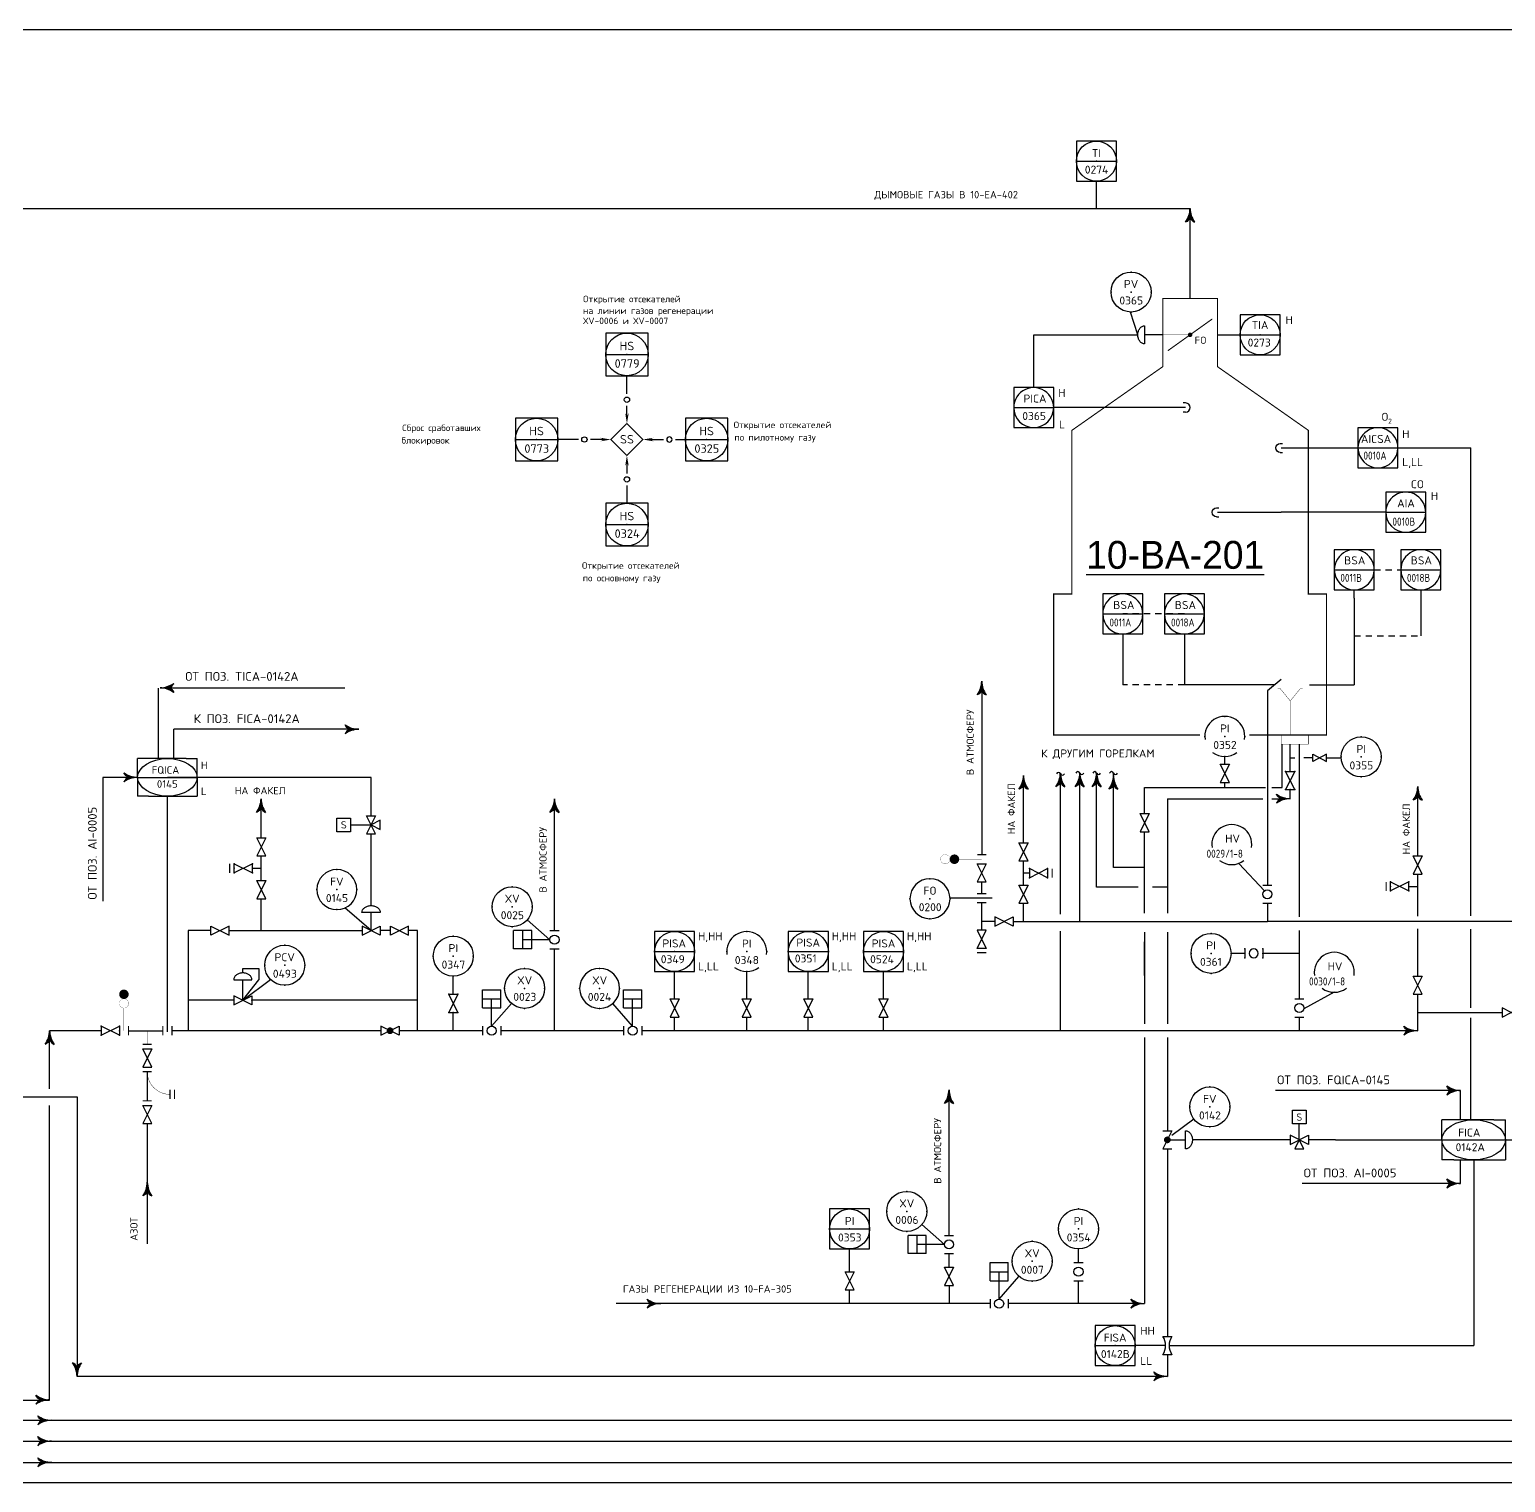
# Model space of a CAD drawing. Extents: x -60 to 179, y 68 to 180.
# Drawn here: x 27.62 to 56.78, y 73.34 to 102.04 of the extents above; entities that cross this region are included whole.
import ezdxf
from ezdxf.enums import TextEntityAlignment as Align

# ---------------------------------------------------------------- set-up
doc = ezdxf.new("R2010")
doc.units = 0
doc.header["$MEASUREMENT"] = 0
doc.linetypes.add('DASH', pattern=[0.15625, 0.09375, -0.0625])
doc.linetypes.add('DASHED', pattern=[0.1875, 0.125, -0.0625])
doc.layers.get('0').update_dxf_attribs({"linetype": 'CONTINUOUS'})
for name, color, linetype in [('IN-ATTRIBS', 7, 'CONTINUOUS'), ('IN-INST-TAP', 7, 'CONTINUOUS'), ('IN-INSTRUMENT', 7, 'CONTINUOUS'), ('IN-MIN-PROC', 7, 'CONTINUOUS'), ('IN-PNEUMATIC', 7, 'CONTINUOUS'), ('IN-SOFTWARE', 7, 'CONTINUOUS'), ('IN-TEXT', 1, 'CONTINUOUS'), ('СЛОЙ1', 3, 'CONTINUOUS'), ('СЛОЙ2', 6, 'CONTINUOUS'), ('СЛОЙ3', 5, 'CONTINUOUS'), ('СЛОЙ4', 2, 'CONTINUOUS')]:
    doc.layers.add(name, color=color, linetype=linetype)
doc.styles.add('ATTRIBS', font='SIMPLEX', dxfattribs={"width": 0.9, "height": 0.1})
doc.styles.add('NARROW', font='simplex', dxfattribs={"width": 0.75, "height": 0.1})
doc.styles.add('S1', font='SIMPLEX', dxfattribs={"height": 0.1})
doc.styles.add('SIMPLEX', font='SIMPLEX')

# ---------------------------------------------------------------- blocks, each defined once
blk = doc.blocks.new('BUBTEXT')
at = {"layer": 'IN-ATTRIBS'}
for p in [(0, 0.25), (-0.25, 0), (0, 0), (0.25, 0), (0, -0.25)]:
    blk.add_point(p, dxfattribs=at)
at = {"layer": 'IN-ATTRIBS', "flags": 1}
for tag, style, width, p in [('DWGNO', 'ATTRIBS', 0.8, (0.003, 0.447)), ('IDNUM', 'ATTRIBS', 0.8, (0.009, 0.584)), ('FILENO', 'ATTRIBS', 0.8, (-0.003, 0.311)), ('LOC', 'ATTRIBS', 0.8, (-0.08, -0.422)), ('SIG', 'ATTRIBS', 0.8, (-0.087, -0.563)), ('INSTALL', 'ATTRIBS', 0.8, (-0.087, -0.699)), ('SERV', 'ATTRIBS', 0.8, (-0.083, -0.838)), ('DATE', 'ATTRIBS', 0.8, (-0.088, -0.969)), ('DES', 'NARROW', 0.75, (-0.087, -1.102)), ('CSYS', 'NARROW', 0.75, (-0.087, -1.243))]:
    blk.add_attdef(tag, text='', height=0.1, dxfattribs=dict(at, style=style, width=width)).set_placement(p, align=Align.CENTER)
at = {"layer": 'IN-ATTRIBS', "style": 'ATTRIBS', "flags": 1}
blk.add_attdef('SYSCDI', text='', height=0.1, dxfattribs=at).set_placement((-0.312, 0.312), align=Align.RIGHT)
at = {"layer": 'IN-ATTRIBS', "style": 'S1'}
for tag, p in [('XT', (0.324, 0.257)), ('A1', (0.323, 0.115)), ('A2', (0.323, -0.035)), ('A3', (0.323, -0.185)), ('RES', (0.323, -0.342))]:
    blk.add_attdef(tag, p, '', height=0.1, dxfattribs=at)
at = {"layer": 'IN-ATTRIBS', "style": 'ATTRIBS'}
blk.add_attdef('SYSCDV', text='', height=0.1, dxfattribs=at).set_placement((-0.312, 0.141), align=Align.RIGHT)
at = {"layer": 'IN-ATTRIBS', "style": 'S1'}
for tag, p in [('INSTTYPE', (0, 0.05)), ('TAGNUM', (0.002, -0.156)), ('MD', (0.402, -0.565)), ('SZ', (0.402, -0.696))]:
    blk.add_attdef(tag, text='', height=0.1, dxfattribs=at).set_placement(p, align=Align.CENTER)
blk = doc.blocks.new('PH35A')
blk.add_circle((0, 0), 0.25)
blk = doc.blocks.new('PF35A')
blk.add_lwpolyline([(0, -0.0625), (0.25, 0.0625), (0.25, -0.0625), (0, 0.0625)], close=True)
blk = doc.blocks.new('VALVTEXT')
at = {"layer": 'IN-ATTRIBS'}
for p in [(0, 0.0625), (0, 0), (0.25, 0.0625), (0.25, 0), (0, -0.0625), (0.25, -0.0625)]:
    blk.add_point(p, dxfattribs=at)
at = {"layer": 'IN-ATTRIBS', "style": 'S1', "flags": 1}
for tag, p in [('IDNUM', (0.125, 0.5625)), ('DWGNO', (0.125, 0.4375)), ('FILENO', (0.125, 0.3125))]:
    blk.add_attdef(tag, text='', height=0.1, dxfattribs=at).set_placement(p, align=Align.CENTER)
at = {"layer": 'IN-ATTRIBS', "style": 'S1'}
for tag, p in [('MODE', (0.125, 0.078125)), ('SIZE', (0.125, -0.1875))]:
    blk.add_attdef(tag, text='', height=0.1, dxfattribs=at).set_placement(p, align=Align.CENTER)
blk = doc.blocks.new('PE2')
for points in [[(0, 0, 0.150368), (0.188, 0.062, 0.150368)], [(0.125, 0, 0.206864), (0.188, 0.062, 0.206864)], [(0.125, 0, -0.206864), (0.188, -0.062, -0.206864)]]:
    blk.add_lwpolyline(points, format="xyb")
blk.add_arc((-0.008, -0.336), 0.336, 54.4623, 88.6678)
for points in [[(0, 0), (0.125, 0), (0.04, 0.003), (0.141, 0.008)], [(0, 0), (0.125, 0), (0.04, -0.003), (0.141, -0.008)], [(0.04, 0.003), (0.141, 0.008), (0.079, 0.011), (0.156, 0.019)], [(0.079, 0.011), (0.156, 0.019), (0.117, 0.024), (0.169, 0.031)], [(0.117, 0.024), (0.169, 0.031), (0.154, 0.041), (0.179, 0.046)], [(0.154, 0.041), (0.179, 0.046), (0.188, 0.062)], [(0.04, -0.003), (0.141, -0.008), (0.079, -0.011), (0.156, -0.019)], [(0.079, -0.011), (0.156, -0.019), (0.117, -0.024), (0.169, -0.031)], [(0.117, -0.024), (0.169, -0.031), (0.154, -0.041), (0.179, -0.046)], [(0.154, -0.041), (0.179, -0.046), (0.188, -0.062)]]:
    blk.add_solid(points)
blk = doc.blocks.new('PF33A')
for p, q in [((0, 0.0625), (0, -0.0625)), ((0.25, 0.0625), (0.25, -0.0625))]:
    blk.add_line(p, q)
blk.add_circle((0.125, 0), 0.0625)
blk = doc.blocks.new('PH29A')
at = {"linetype": 'Continuous'}
blk.add_line((-0.25, 0), (0.25, 0), dxfattribs=at)
blk.add_lwpolyline([(-0.25, 0.25), (-0.25, -0.25), (0.25, -0.25), (0.25, 0.25)], close=True)
blk.add_circle((0, 0), 0.25)
blk = doc.blocks.new('PD14')
for points, const_width in [([(0.03, 0.5, 1), (0.095, 0.5, 1)], 0.065), ([(-0.00125, 0.375, 1), (0.12625, 0.375, 1)], 0.0025)]:
    blk.add_lwpolyline(points, format="xyb", close=True, dxfattribs=dict(const_width=const_width))
at = {"const_width": 0.005}
blk.add_lwpolyline([(0.0625, 0.3125), (0.0625, 0)], dxfattribs=at)
blk = doc.blocks.new('X1', base_point=(27.875, 16.125))
for p, q in [((28, 16.0625), (27.75, 16.1875)), ((27.75, 16.0625), (28, 16.1875)), ((27.75, 16.1875), (27.75, 16.0625)), ((28, 16.1875), (28, 16.0625))]:
    blk.add_line(p, q)
for p in [(27.75, 16.125), (28, 16.125)]:
    blk.add_point(p)
blk = doc.blocks.new('PF8')
for p, q in [((0.125, 0.375), (0.125, 0.438)), ((0.125, 0.438), (0.344, 0.438)), ((0.344, 0.438), (0.344, 0.281)), ((0, 0.281), (0.25, 0.281)), ((0.125, 0), (0.125, 0.281)), ((0.125, 0), (0.344, 0.281))]:
    blk.add_line(p, q)
blk.add_lwpolyline([(0.25, 0.281, 0.126822), (0.241, 0.316, 0.10607), (0.213, 0.348, 0.085783), (0.174, 0.368, 0.075445), (0.125, 0.375, 0.075445), (0.076, 0.368, 0.085783), (0.037, 0.348, 0.10607), (0.009, 0.316, 0.126822), (0, 0.281, 0.126822)], format="xyb")
blk.add_blockref('X1', (0.125, 0))
blk = doc.blocks.new('PF28A')
for points in [[(0.083, 0.021), (0, 0.062), (0, -0.062), (0.083, -0.021)], [(0.167, 0.021), (0.25, 0.062), (0.25, -0.062), (0.167, -0.021)]]:
    blk.add_lwpolyline(points)
at = {"const_width": 0.0469}
blk.add_lwpolyline([(0.102, 0, 1), (0.148, 0, 1)], format="xyb", close=True, dxfattribs=at)
blk = doc.blocks.new('PD30')
for points in [[(0.25, -0.0625), (0, 0.0625), (0, -0.0625), (0.25, 0.0625)], [(0.125, 0), (0.0625, -0.125), (0.1875, -0.125)]]:
    blk.add_lwpolyline(points, close=True)
blk = doc.blocks.new('PD35')
for p, q in [((0.125, 0.25), (-0.125, 0.25)), ((0, 0), (0, 0.25))]:
    blk.add_line(p, q)
blk.add_lwpolyline([(-0.125, 0.25, -0.126822), (-0.116, 0.284, -0.10607), (-0.088, 0.316, -0.085783), (-0.049, 0.336, -0.075445), (0, 0.344, -0.075445), (0.049, 0.336, -0.085783), (0.088, 0.316, -0.10607), (0.116, 0.284, -0.126822), (0.125, 0.25, -0.126822)], format="xyb")
blk = doc.blocks.new('PD22')
blk.add_lwpolyline([(-0.09375, 0.09375), (0.09375, 0.09375), (0.09375, -0.09375), (-0.09375, -0.09375), (-0.09375, 0.09375)])
at = {"layer": 'IN-ATTRIBS', "style": 'S1'}
blk.add_attdef('S_TAG', text='', height=0.1, dxfattribs=at).set_placement((0, 0), align=Align.MIDDLE)
blk = doc.blocks.new('PH35B')
for start, end in [(351.1529, 188.8471), (232.6037, 307.3963)]:
    blk.add_arc((0, 0), 0.25, start, end)
blk = doc.blocks.new('PF21')
blk.add_lwpolyline([(0, -0.0625), (0, 0.0625, 0.3125), (0.25, 0.0625), (0.25, -0.0625, 0.3125)], format="xyb", close=True)
blk = doc.blocks.new('PH35')
at = {"layer": 'IN-ATTRIBS'}
for p in [(0, 0.25), (-0.25, 0), (0, 0), (0.25, 0), (0, -0.25)]:
    blk.add_point(p, dxfattribs=at)
at = {"layer": 'IN-ATTRIBS', "flags": 1}
for tag, style, width, p in [('IDNUM', 'ATTRIBS', 0.8, (0.009, 0.584)), ('DWGNO', 'ATTRIBS', 0.8, (0.003, 0.447)), ('FILENO', 'ATTRIBS', 0.8, (-0.003, 0.311)), ('LOC', 'ATTRIBS', 0.8, (-0.08, -0.422)), ('SIG', 'ATTRIBS', 0.8, (-0.087, -0.563)), ('INSTALL', 'ATTRIBS', 0.8, (-0.087, -0.699)), ('SERV', 'ATTRIBS', 0.8, (-0.083, -0.838)), ('DATE', 'ATTRIBS', 0.8, (-0.088, -0.969)), ('DES', 'NARROW', 0.75, (-0.087, -1.102)), ('CSYS', 'NARROW', 0.75, (-0.087, -1.243))]:
    blk.add_attdef(tag, text='', height=0.1, dxfattribs=dict(at, style=style, width=width)).set_placement(p, align=Align.CENTER)
at = {"layer": 'IN-ATTRIBS', "style": 'ATTRIBS', "flags": 1}
blk.add_attdef('SYSCDI', text='', height=0.1, dxfattribs=at).set_placement((-0.312, 0.312), align=Align.RIGHT)
at = {"layer": 'IN-ATTRIBS', "style": 'ATTRIBS'}
blk.add_attdef('SYSCDV', text='', height=0.1, dxfattribs=at).set_placement((-0.312, 0.141), align=Align.RIGHT)
at = {"layer": 'IN-ATTRIBS', "style": 'S1'}
for tag, p in [('A1', (0.323, 0.115)), ('XT', (0.324, 0.257)), ('A2', (0.323, -0.035)), ('A3', (0.323, -0.185)), ('RES', (0.323, -0.342))]:
    blk.add_attdef(tag, p, '', height=0.1, dxfattribs=at)
for tag, p in [('INSTTYPE', (0, 0.05)), ('TAGNUM', (0.002, -0.156)), ('MD', (0.402, -0.565)), ('SZ', (0.402, -0.696))]:
    blk.add_attdef(tag, text='', height=0.1, dxfattribs=at).set_placement(p, align=Align.CENTER)
blk = doc.blocks.new('PF30A')
for points in [[(0.083, 0.021), (0, 0.062), (0, -0.062)], [(0.25, 0.062), (0.25, -0.062), (0.167, -0.021)]]:
    blk.add_lwpolyline(points)
at = {"const_width": 0.0469}
blk.add_lwpolyline([(0.102, 0, 1), (0.148, 0, 1)], format="xyb", close=True, dxfattribs=at)
blk = doc.blocks.new('PF33')
for p, q in [((0, 0.0625), (0, -0.0625)), ((0.25, 0.0625), (0.25, -0.0625))]:
    blk.add_line(p, q)
blk.add_circle((0.125, 0), 0.0625)
blk = doc.blocks.new('PE14')
for p, q in [((-0.0625, 0), (-0.0625, -0.03125)), ((0.0625, 0), (0.0625, -0.03125))]:
    blk.add_line(p, q)
blk.add_arc((0, 0), 0.0625, 0, 180)
blk = doc.blocks.new('PE1')
for centre, start, end in [((-0.009, 0.027), 288.4319, 71.5681), ((0.009, -0.027), 108.4319, 251.5681)]:
    blk.add_arc(centre, 0.0284, start, end)
blk = doc.blocks.new('SOFTCIR')
blk.add_circle((0, 0), 0.266)
blk = doc.blocks.new('-ARROW')
at = {"linetype": 'Continuous'}
blk.add_line((0.083, 0), (0.125, 0), dxfattribs=at)
for points in [[(0.083, 0), (0.125, 0.021), (0.083, 0), (0, 0)], [(0.083, 0), (0.125, -0.021), (0.083, 0), (0, 0)]]:
    blk.add_solid(points, dxfattribs=at)
blk = doc.blocks.new('PH11')
blk.add_lwpolyline([(-0.188, 0), (0, 0.188), (0.188, 0), (0, -0.188), (-0.188, 0)])
at = {"layer": 'IN-ATTRIBS', "style": 'S1', "flags": 1}
for tag, p in [('IDNUM', (0.003, 0.367)), ('DWGNO', (-0.003, 0.23)), ('SIG', (-0.002, -0.389)), ('MODNO', (0, -0.537)), ('ADDR', (0, -0.837)), ('DATE', (-0.008, -0.985))]:
    blk.add_attdef(tag, text='', height=0.1, dxfattribs=at).set_placement(p, align=Align.CENTER)
at = {"layer": 'IN-ATTRIBS', "style": 'S1'}
for tag, p in [('LSYS', (0, -0.047)), ('LNUM', (0.228, -0.183)), ('PT', (0, -0.687))]:
    blk.add_attdef(tag, text='', height=0.1, dxfattribs=at).set_placement(p, align=Align.CENTER)

msp = doc.modelspace()

# ---------------------------------------------------------------- hatches: boundary and pattern name
at = {"layer": 'СЛОЙ4'}
msp.add_hatch(color=256, dxfattribs=at).paths.add_polyline_path([(45.897, 85.741, 1), (45.897, 85.557, 1)])

# ---------------------------------------------------------------- linework, layer by layer
at = {"color": 7}
for p, q in [((47.463, 94.966), (47.463, 96.008)), ((52.35, 93.776), (53.87, 93.776)), ((54.588, 93.776), (56.1, 93.776)), ((56.1, 84.532), (56.1, 93.776)), ((53.797, 90.804), (53.797, 89.092)), ((55.113, 90.972), (55.113, 90.062)), ((49.223, 90.098), (49.223, 89.095)), ((50.44, 90.098), (50.44, 89.095)), ((30.172, 87.636), (30.172, 89.027)), ((30.201, 89.034), (33.855, 89.034)), ((50.799, 89.095), (50.44, 89.095)), ((34.128, 88.215), (30.474, 88.215)), ((30.474, 87.636), (30.474, 88.215)), ((29.976, 87.636), (29.759, 87.636)), ((29.759, 87.266), (29.759, 87.636)), ((30.717, 87.636), (30.935, 87.636)), ((30.935, 87.266), (30.935, 87.636)), ((29.759, 87.266), (29.073, 87.266)), ((29.073, 87.266), (29.073, 84.821)), ((29.759, 87.266), (29.759, 86.895)), ((34.371, 87.266), (30.347, 87.266)), ((30.935, 87.266), (30.935, 86.895)), ((29.976, 86.895), (29.759, 86.895)), ((30.347, 82.801), (30.347, 86.895)), ((30.717, 86.895), (30.935, 86.895)), ((33.967, 86.327), (34.371, 86.327)), ((51.513, 85.566), (52.02, 85.023)), ((56.1, 82.715), (56.1, 84.268)), ((53.402, 83.02), (52.798, 82.694)), ((56.1, 80.499), (56.1, 82.519)), ((55.896, 81.08), (52.242, 81.08)), ((55.896, 80.501), (55.896, 81.08)), ((55.53, 80.106), (55.53, 80.501)), ((55.762, 80.501), (55.53, 80.501)), ((56.552, 80.501), (56.784, 80.501)), ((56.784, 80.106), (56.784, 80.501)), ((53.428, 80.106), (56.1, 80.106)), ((55.53, 80.106), (55.53, 79.71)), ((56.784, 80.106), (56.784, 79.71)), ((56.784, 80.106), (57.258, 80.106)), ((55.762, 79.71), (55.53, 79.71)), ((55.896, 79.243), (55.896, 79.71)), ((56.157, 79.71), (56.157, 76.041)), ((56.552, 79.71), (56.784, 79.71)), ((55.896, 79.243), (52.765, 79.243)), ((50.138, 76.041), (56.157, 76.041))]:
    msp.add_line(p, q, dxfattribs=at)
at = {"linetype": 'Continuous'}
for p, q in [((39.006, 95.619), (39.846, 95.619)), ((47.068, 94.571), (47.858, 94.571)), ((37.221, 93.939), (38.061, 93.939)), ((40.581, 93.939), (41.421, 93.939)), ((53.87, 93.776), (54.66, 93.776)), ((54.418, 92.504), (55.209, 92.504)), ((39.006, 92.259), (39.846, 92.259)), ((53.402, 91.367), (54.192, 91.367)), ((54.718, 91.367), (55.508, 91.367)), ((48.828, 90.493), (49.619, 90.493)), ((50.045, 90.493), (50.835, 90.493)), ((29.759, 87.266), (30.935, 87.266)), ((55.53, 80.106), (56.784, 80.106))]:
    msp.add_line(p, q, dxfattribs=at)
at = {"color": 7, "linetype": 'DASHED'}
for p, q in [((54.192, 91.367), (54.718, 91.367)), ((50.44, 90.499), (49.223, 90.499)), ((53.797, 90.062), (55.113, 90.062)), ((50.44, 89.095), (49.223, 89.095))]:
    msp.add_line(p, q, dxfattribs=at)
for p, q in [((30.717, 87.636), (29.976, 87.636)), ((29.976, 86.895), (30.717, 86.895)), ((56.552, 80.501), (55.762, 80.501)), ((55.762, 79.71), (56.552, 79.71))]:
    msp.add_line(p, q)
at = {"color": 5}
for p, q in [((47.99, 84.563), (47.99, 87.351)), ((48.374, 84.418), (48.374, 87.351)), ((48.707, 85.1), (48.707, 87.351)), ((49.039, 85.483), (49.039, 87.351)), ((49.655, 85.483), (49.039, 85.483)), ((49.526, 85.1), (48.707, 85.1)), ((50.104, 85.1), (49.807, 85.1)), ((47.99, 82.262), (47.99, 84.23))]:
    msp.add_line(p, q, dxfattribs=at)
for points in [[(39.006, 96.039), (39.006, 95.199), (39.846, 95.199), (39.846, 96.039)], [(37.221, 94.359), (37.221, 93.519), (38.061, 93.519), (38.061, 94.359)], [(40.581, 94.359), (40.581, 93.519), (41.421, 93.519), (41.421, 94.359)], [(39.006, 92.679), (39.006, 91.839), (39.846, 91.839), (39.846, 92.679)]]:
    msp.add_lwpolyline(points, close=True)
for points in [[(47.858, 94.51), (47.858, 94.966), (47.068, 94.966), (47.068, 94.51)], [(47.068, 94.571), (47.068, 94.175), (47.858, 94.175), (47.858, 94.571)], [(54.66, 93.715), (54.66, 94.171), (53.87, 94.171), (53.87, 93.715)], [(53.87, 93.776), (53.87, 93.38), (54.66, 93.38), (54.66, 93.776)], [(55.209, 92.443), (55.209, 92.899), (54.418, 92.899), (54.418, 92.443)], [(54.418, 92.504), (54.418, 92.109), (55.209, 92.109), (55.209, 92.504)], [(54.192, 91.306), (54.192, 91.763), (53.402, 91.763), (53.402, 91.306)], [(55.508, 91.306), (55.508, 91.763), (54.718, 91.763), (54.718, 91.306)], [(53.402, 91.367), (53.402, 90.972), (54.192, 90.972), (54.192, 91.367)], [(54.718, 91.367), (54.718, 90.972), (55.508, 90.972), (55.508, 91.367)], [(49.619, 90.433), (49.619, 90.889), (48.828, 90.889), (48.828, 90.433)], [(50.835, 90.433), (50.835, 90.889), (50.045, 90.889), (50.045, 90.433)], [(48.828, 90.493), (48.828, 90.098), (49.619, 90.098), (49.619, 90.493)], [(50.045, 90.493), (50.045, 90.098), (50.835, 90.098), (50.835, 90.493)]]:
    msp.add_lwpolyline(points)
for centre in [(39.426, 95.619), (37.641, 93.939), (41.001, 93.939), (39.426, 92.259)]:
    msp.add_circle(centre, 0.42)
for centre, start, end in [((47.463, 94.571), 351.1529, 188.8471), ((47.463, 94.571), 180, 360), ((54.265, 93.776), 351.1529, 188.8471), ((54.265, 93.776), 180, 0), ((54.814, 92.504), 351.1529, 188.8471), ((54.814, 92.504), 180, 0), ((53.797, 91.367), 351.1529, 188.8471), ((55.113, 91.367), 351.1529, 188.8471), ((53.797, 91.367), 180, 360), ((55.113, 91.367), 180, 360), ((49.223, 90.493), 351.1529, 188.8471), ((50.44, 90.493), 351.1529, 188.8471), ((49.223, 90.493), 180, 0), ((50.44, 90.493), 180, 0)]:
    msp.add_arc(centre, 0.395, start, end)
at = {"color": 7}
for centre, major_axis in [((30.347, 87.266), (-0.588, 0)), ((56.157, 80.106), (-0.627, 0))]:
    msp.add_ellipse(centre, major_axis=major_axis, ratio=0.630093, dxfattribs=at)
at = {"layer": 'IN-INST-TAP'}
for p, q in [((48.702, 98.504), (48.702, 99.043)), ((49.52, 96.008), (49.375, 96.457)), ((51.093, 96.008), (51.542, 96.008)), ((50.464, 94.571), (47.858, 94.571)), ((51.093, 92.504), (52.35, 92.504)), ((54.418, 92.504), (52.35, 92.504)), ((52.237, 89.095), (50.799, 89.095)), ((52.915, 89.092), (53.797, 89.092)), ((45.809, 84.885), (46.644, 84.885)), ((34.371, 84.239), (33.853, 84.686)), ((37.905, 84.059), (37.456, 84.451)), ((31.836, 82.863), (32.384, 83.275)), ((30.347, 82.24), (30.347, 82.801)), ((36.753, 82.352), (37.145, 82.8)), ((39.539, 82.352), (39.147, 82.8)), ((50.194, 80.196), (50.625, 80.519)), ((45.7, 78.039), (45.252, 78.432)), ((46.78, 76.961), (47.172, 77.409)), ((50.071, 76.041), (49.467, 76.041))]:
    msp.add_line(p, q, dxfattribs=at)
at = {"layer": 'IN-INSTRUMENT', "color": 5}
msp.add_line((46.436, 84.975), (46.436, 85.2), dxfattribs=at)
at = {"layer": 'IN-INSTRUMENT'}
msp.add_line((52.71, 80.106), (52.71, 80.42), dxfattribs=at)
at = {"layer": 'IN-MIN-PROC', "const_width": 0.00719}
msp.add_lwpolyline([(55.046, 82.262), (55.046, 82.262)], dxfattribs=at)
at = {"layer": 'IN-PNEUMATIC'}
for p, q in [((47.463, 96.008), (49.52, 96.008)), ((34.371, 86.507), (34.371, 87.266)), ((34.371, 84.733), (34.371, 86.148)), ((52.53, 80.106), (50.598, 80.106)), ((53.428, 80.106), (52.889, 80.106))]:
    msp.add_line(p, q, dxfattribs=at)
at = {"layer": 'IN-SOFTWARE'}
for p, q in [((-57.05, 102.038), (145.371, 102.038)), ((39.426, 94.845), (39.426, 95.199)), ((39.426, 94.437), (39.426, 94.607)), ((38.467, 93.939), (38.061, 93.939)), ((38.927, 93.939), (38.705, 93.939)), ((39.925, 93.939), (40.147, 93.939)), ((40.385, 93.939), (40.791, 93.939)), ((39.426, 93.44), (39.426, 93.27)), ((39.426, 93.032), (39.426, 92.679)), ((53.797, 90.804), (53.797, 90.972)), ((-57.05, 73.338), (145.352, 73.338))]:
    msp.add_line(p, q, dxfattribs=at)
at = {"layer": 'СЛОЙ1'}
for p, q in [((16.713, 98.504), (50.553, 98.504)), ((50.553, 96.727), (50.553, 98.324)), ((52.35, 89.202), (52.081, 88.978)), ((52.081, 88.978), (52.081, 85.137)), ((52.375, 87.063), (52.375, 87.922)), ((52.53, 87.383), (52.53, 87.922)), ((52.71, 87.922), (52.71, 84.508)), ((49.655, 86.549), (49.655, 87.063)), ((49.655, 87.063), (51.124, 87.063)), ((51.124, 87.063), (52.043, 87.063)), ((52.171, 87.063), (52.375, 87.063)), ((52.171, 87.063), (52.375, 87.063)), ((52.53, 86.844), (52.53, 87.024)), ((50.104, 86.844), (50.104, 84.581)), ((50.104, 86.844), (51.991, 86.844)), ((52.171, 86.844), (52.35, 86.844)), ((49.655, 84.581), (49.655, 86.19)), ((52.081, 84.778), (52.081, 84.418)), ((63.73, 84.418), (52.081, 84.418)), ((30.758, 84.239), (30.758, 82.262)), ((31.208, 84.239), (30.758, 84.239)), ((31.567, 84.239), (34.192, 84.239)), ((35.291, 82.262), (35.291, 84.239)), ((49.655, 84.21), (49.655, 82.9)), ((49.655, 83.353), (49.655, 84.019)), ((50.104, 84.21), (50.104, 82.397)), ((52.71, 84.239), (52.71, 82.891)), ((31.657, 82.863), (30.758, 82.863)), ((35.291, 82.863), (32.016, 82.863)), ((49.655, 82.9), (49.654, 82.397)), ((52.71, 82.532), (52.71, 82.262)), ((28.02, 81.112), (28.02, 82.262)), ((28.841, 82.262), (28.02, 82.262)), ((29.039, 82.262), (28.841, 82.262)), ((29.578, 82.262), (30.257, 82.262)), ((33.936, 82.262), (30.437, 82.262)), ((34.565, 82.262), (33.936, 82.262)), ((36.573, 82.262), (34.924, 82.262)), ((39.36, 82.262), (36.932, 82.262)), ((52.71, 82.262), (39.719, 82.262)), ((49.654, 82.127), (49.654, 76.871)), ((50.104, 82.127), (50.104, 80.285)), ((-2.121, 80.957), (28.561, 80.957)), ((28.02, 74.961), (28.02, 80.787)), ((28.561, 80.957), (28.561, 75.434)), ((50.104, 79.926), (50.104, 76.221)), ((46.6, 76.871), (39.212, 76.871)), ((49.475, 76.871), (46.96, 76.871)), ((50.104, 75.862), (50.104, 75.434)), ((28.772, 75.434), (28.561, 75.434)), ((28.841, 75.434), (28.772, 75.434)), ((50.104, 75.434), (28.841, 75.434)), ((-20.291, 74.961), (28.02, 74.961)), ((-20.704, 74.569), (74.898, 74.569)), ((-21.151, 74.154), (77.198, 74.157)), ((-21.593, 73.73), (28.561, 73.73)), ((28.561, 73.73), (78.018, 73.73))]:
    msp.add_line(p, q, dxfattribs=at)
at = {"layer": 'СЛОЙ1', "color": 3}
for p, q in [((34.752, 84.239), (34.551, 84.239)), ((35.291, 84.239), (35.111, 84.239))]:
    msp.add_line(p, q, dxfattribs=at)
at = {"layer": 'СЛОЙ1', "const_width": 0.0216}
for points in [[(29.578, 82.352), (29.578, 82.172)], [(30.257, 82.352), (30.257, 82.172)], [(30.437, 82.352), (30.437, 82.172)]]:
    msp.add_lwpolyline(points, dxfattribs=at)
at = {"layer": 'СЛОЙ2'}
for points, const_width in [([(50.746, 88.102), (50.284, 88.102), (47.858, 88.102), (47.858, 90.887), (48.218, 90.887), (48.218, 94.121), (50.014, 95.379), (50.014, 96.727), (51.093, 96.727), (51.093, 95.379), (52.889, 94.121), (52.889, 90.887), (53.249, 90.887), (53.249, 88.102), (51.721, 88.102)], 0.0216), ([(52.532, 88.776), (52.532, 88.102)], 0.00719), ([(52.35, 88.102), (52.35, 87.922), (52.889, 87.922), (52.889, 88.102)], 0.00719)]:
    msp.add_lwpolyline(points, dxfattribs=dict(at, const_width=const_width))
at = {"layer": 'СЛОЙ2', "linetype": 'Continuous', "const_width": 0.00719}
msp.add_lwpolyline([(52.285, 89.023), (52.33, 89.023), (52.532, 88.776), (52.734, 89.023), (52.778, 89.023)], dxfattribs=at)
at = {"layer": 'СЛОЙ3'}
for p, q in [((46.436, 89.164), (46.436, 85.739)), ((51.239, 87.527), (51.239, 87.678)), ((52.53, 87.653), (52.62, 87.653)), ((52.979, 87.653), (52.8, 87.653)), ((53.249, 87.653), (53.539, 87.653)), ((47.262, 85.976), (47.262, 87.301)), ((51.239, 87.063), (51.239, 87.167)), ((55.051, 85.714), (55.051, 87.085)), ((32.202, 86.072), (32.202, 86.844)), ((37.995, 84.239), (37.995, 86.844)), ((32.202, 85.227), (32.202, 85.713)), ((47.262, 85.546), (47.262, 85.616)), ((47.262, 85.137), (47.262, 85.546)), ((55.051, 84.72), (55.051, 85.355)), ((55.051, 85.285), (55.051, 85.355)), ((32.202, 84.239), (32.202, 84.867)), ((46.346, 84.975), (46.526, 84.975)), ((46.346, 84.795), (46.526, 84.795)), ((46.436, 84.246), (46.436, 84.795)), ((47.262, 84.418), (47.262, 84.778)), ((55.051, 84.524), (55.051, 84.72)), ((46.697, 84.418), (46.436, 84.418)), ((55.051, 84.094), (55.051, 84.274)), ((55.051, 83.341), (55.051, 84.094)), ((37.995, 82.262), (37.995, 83.879)), ((51.632, 83.789), (51.362, 83.789)), ((52.71, 83.789), (51.991, 83.789)), ((40.368, 82.891), (40.368, 83.43)), ((41.793, 82.891), (41.793, 83.43)), ((43.01, 82.891), (43.01, 83.43)), ((44.495, 82.891), (44.495, 83.43)), ((35.995, 82.981), (35.995, 83.34)), ((55.051, 82.262), (55.051, 82.981)), ((35.995, 82.262), (35.995, 82.621)), ((40.368, 82.262), (40.368, 82.532)), ((41.793, 82.262), (41.793, 82.532)), ((43.01, 82.262), (43.01, 82.532)), ((44.495, 82.262), (44.495, 82.532)), ((55.051, 82.622), (56.718, 82.622)), ((54.773, 82.262), (52.71, 82.262)), ((55.051, 82.262), (54.773, 82.262)), ((29.948, 81.453), (29.948, 80.875)), ((45.79, 78.219), (45.79, 81.094)), ((29.948, 80.426), (29.948, 78.052)), ((43.826, 77.5), (43.826, 77.949)), ((48.348, 77.68), (48.348, 77.949)), ((45.79, 77.59), (45.79, 77.86)), ((48.348, 76.871), (48.348, 77.321)), ((43.826, 76.871), (43.826, 77.141)), ((45.79, 77.231), (45.79, 76.871))]:
    msp.add_line(p, q, dxfattribs=at)
at = {"layer": 'СЛОЙ3', "color": 2}
for p, q in [((32.026, 85.47), (32.202, 85.47)), ((47.379, 85.373), (47.262, 85.373)), ((54.875, 85.112), (55.051, 85.112))]:
    msp.add_line(p, q, dxfattribs=at)
at = {"layer": 'СЛОЙ3', "color": 5}
msp.add_line((47.057, 84.418), (52.081, 84.418), dxfattribs=at)
at = {"layer": 'СЛОЙ3'}
for points, const_width in [([(46.346, 85.739), (46.526, 85.739)], 0.0216), ([(29.948, 81.992), (29.948, 82.262)], 0.00719), ([(29.858, 81.992), (30.038, 81.992)], 0.0216), ([(29.858, 81.453), (30.038, 81.453)], 0.0216), ([(30.397, 80.914), (30.397, 81.094)], 0.0216), ([(30.487, 81.094), (30.487, 80.914)], 0.0216), ([(29.858, 80.875), (30.038, 80.875)], 0.0216)]:
    msp.add_lwpolyline(points, dxfattribs=dict(at, const_width=const_width))
at = {"layer": 'СЛОЙ3', "linetype": 'DASH', "const_width": 0.00719}
msp.add_lwpolyline([(29.948, 81.453, 0.414214), (30.397, 81.004, 0.414214)], format="xyb", dxfattribs=at)
at = {"layer": 'СЛОЙ4'}
for p, q in [((52.979, 87.581), (52.979, 87.724)), ((52.979, 87.724), (53.249, 87.581)), ((53.249, 87.724), (52.979, 87.581)), ((53.249, 87.581), (53.249, 87.724)), ((37.545, 84.239), (37.186, 84.239)), ((37.186, 83.879), (37.186, 84.239)), ((37.366, 83.879), (37.366, 84.239)), ((37.905, 84.059), (37.366, 84.059)), ((37.545, 83.879), (37.545, 84.239)), ((37.545, 83.879), (37.186, 83.879)), ((46.526, 83.797), (46.346, 83.797)), ((36.573, 82.711), (36.573, 83.071)), ((36.573, 83.071), (36.932, 83.071)), ((36.573, 82.891), (36.932, 82.891)), ((36.753, 82.352), (36.753, 82.891)), ((36.932, 82.711), (36.932, 83.071)), ((39.36, 82.711), (39.36, 83.071)), ((39.36, 83.071), (39.719, 83.071)), ((39.36, 82.891), (39.719, 82.891)), ((39.539, 82.352), (39.539, 82.891)), ((39.719, 82.711), (39.719, 83.071)), ((36.573, 82.711), (36.932, 82.711)), ((39.36, 82.711), (39.719, 82.711)), ((34.565, 82.336), (34.565, 82.188)), ((44.982, 77.86), (44.982, 78.219)), ((45.341, 78.219), (44.982, 78.219)), ((45.161, 77.86), (45.161, 78.219)), ((45.341, 77.86), (45.341, 78.219)), ((45.7, 78.039), (45.161, 78.039)), ((45.341, 77.86), (44.982, 77.86)), ((46.6, 77.68), (46.96, 77.68)), ((46.6, 77.321), (46.6, 77.68)), ((46.96, 77.321), (46.96, 77.68)), ((46.6, 77.5), (46.96, 77.5)), ((46.6, 77.321), (46.96, 77.321)), ((46.78, 76.961), (46.78, 77.5))]:
    msp.add_line(p, q, dxfattribs=at)
for points, const_width in [([(50.115, 95.695), (50.992, 96.321)], 0.0216), ([(49.655, 96.008), (50.553, 96.008)], 0.00719), ([(31.577, 85.38), (31.577, 85.56)], 0.0216), ([(45.987, 85.649), (46.436, 85.649)], 0.00719), ([(47.828, 85.463), (47.828, 85.283)], 0.0216), ([(54.426, 85.022), (54.426, 85.202)], 0.0216)]:
    msp.add_lwpolyline(points, dxfattribs=dict(at, const_width=const_width))
for points, const_width in [([(50.531, 96.008, 1), (50.576, 96.008, 1)], 0.0449), ([(45.714, 85.557, 1), (45.714, 85.741, 1)], 0.00359), ([(45.897, 85.557, 1), (45.897, 85.741, 1)], 0.00359)]:
    msp.add_lwpolyline(points, format="xyb", close=True, dxfattribs=dict(at, const_width=const_width))
for points in [[(49.744, 86.19), (49.565, 86.549), (49.744, 86.549), (49.565, 86.19)], [(45.88, 77.231), (45.7, 77.59), (45.88, 77.59), (45.7, 77.231)]]:
    msp.add_lwpolyline(points, close=True, dxfattribs=at)
msp.add_lwpolyline([(34.565, 82.32), (34.565, 82.204)], dxfattribs=at)

# ---------------------------------------------------------------- block references
at = {"yscale": 1.4375, "zscale": 1.4375}
for name, p, xscale, rotation in [('PE14', (50.464, 94.571), 1.4375, 270), ('PE14', (52.334, 93.774), -1.4375, 90), ('PE14', (51.076, 92.503), -1.4375, 90), ('PE1', (47.991, 87.336), 1.4375, 270), ('PE1', (48.374, 87.351), 1.4375, 270), ('PE1', (48.707, 87.351), 1.4375, 270), ('PE1', (49.04, 87.351), 1.4375, 270)]:
    msp.add_blockref(name, p, dxfattribs=dict(at, xscale=xscale, rotation=rotation))
at = {"layer": 'IN-INSTRUMENT'}
for name, p, xscale, yscale, zscale, values in [('BUBTEXT', (48.702, 99.438), 1.58125, 1.58125, 1.58125, {'INSTTYPE': 'TI', 'TAGNUM': '0274'}), ('BUBTEXT', (49.387, 96.853), 1.58125, 1.58125, 1.58125, {'INSTTYPE': 'PV', 'TAGNUM': '0365'}), ('BUBTEXT', (39.426, 95.619), 1.68, 1.68, 1.68, {'INSTTYPE': 'HS', 'TAGNUM': '0779'}), ('BUBTEXT', (37.641, 93.939), 1.68, 1.68, 1.68, {'INSTTYPE': 'HS', 'TAGNUM': '0773'}), ('PH11', (39.426, 93.939), 1.68, 1.68, 1.68, {'LSYS': 'SS'}), ('BUBTEXT', (41.001, 93.939), 1.68, 1.68, 1.68, {'INSTTYPE': 'HS', 'TAGNUM': '0325'}), ('BUBTEXT', (39.426, 92.259), 1.68, 1.68, 1.68, {'INSTTYPE': 'HS', 'TAGNUM': '0324'}), ('BUBTEXT', (51.239, 88.074), 1.58125, 1.58125, 1.58125, {'INSTTYPE': 'PI', 'TAGNUM': '0352'}), ('BUBTEXT', (53.934, 87.67), 1.58125, 1.58125, 1.58125, {'INSTTYPE': 'PI', 'TAGNUM': '0355'}), ('PD22', (33.832, 86.327), 1.4375, 1.4375, 1.4375, {'S_TAG': 'S'}), ('BUBTEXT', (33.694, 85.049), 1.58125, 1.58125, 1.58125, {'INSTTYPE': 'FV', 'TAGNUM': '0145'}), ('BUBTEXT', (45.414, 84.869), 1.58125, 1.58125, 1.58125, {'INSTTYPE': 'FO', 'TAGNUM': '0200'}), ('BUBTEXT', (37.159, 84.711), 1.58125, 1.58125, 1.58125, {'INSTTYPE': 'XV', 'TAGNUM': '0025'}), ('BUBTEXT', (35.995, 83.735), 1.58125, 1.58125, 1.58125, {'INSTTYPE': 'PI', 'TAGNUM': '0347'}), ('BUBTEXT', (41.793, 83.825), 1.58125, 1.58125, 1.58125, {'INSTTYPE': 'PI', 'TAGNUM': '0348'}), ('BUBTEXT', (32.664, 83.555), 1.58125, 1.58125, 1.58125, {'INSTTYPE': 'PCV', 'TAGNUM': '0493'}), ('BUBTEXT', (37.405, 83.098), 1.58125, 1.58125, 1.58125, {'INSTTYPE': 'XV', 'TAGNUM': '0023'}), ('BUBTEXT', (50.942, 80.756), 1.58125, 1.58125, 1.58125, {'INSTTYPE': 'FV', 'TAGNUM': '0142'}), ('PD22', (52.71, 80.555), 1.4375, 1.4375, 1.4375, {'S_TAG': 'S'}), ('BUBTEXT', (44.955, 78.692), 1.58125, 1.58125, 1.58125, {'INSTTYPE': 'XV', 'TAGNUM': '0006'}), ('BUBTEXT', (43.826, 78.345), 1.58125, 1.58125, 1.58125, {'INSTTYPE': 'PI', 'TAGNUM': '0353'}), ('BUBTEXT', (48.348, 78.345), 1.58125, 1.58125, 1.58125, {'INSTTYPE': 'PI', 'TAGNUM': '0354'}), ('BUBTEXT', (47.433, 77.707), 1.58125, 1.58125, 1.58125, {'INSTTYPE': 'XV', 'TAGNUM': '0007'}), ('BUBTEXT', (49.072, 76.041), 1.58125, 1.58125, 1.58125, {'INSTTYPE': 'FISA', 'TAGNUM': '0142В'})]:
    msp.add_blockref(name, p, dxfattribs=dict(at, xscale=xscale, yscale=yscale, zscale=zscale)).add_auto_attribs(values)
for name, p, xscale, yscale, zscale in [('PH29A', (48.702, 99.438), 1.58125, 1.58125, 1.58125), ('BUBTEXT', (48.702, 99.438), 1.58125, 1.58125, 1.58125), ('PH35A', (49.387, 96.853), 1.58125, 1.58125, 1.58125), ('PH29A', (51.937, 96.008), 1.58125, 1.58125, 1.58125), ('BUBTEXT', (51.937, 96.008), 1.58125, 1.58125, 1.58125), ('PH35B', (51.239, 88.074), 1.58125, 1.58125, 1.58125), ('PH35A', (53.934, 87.67), 1.58125, 1.58125, 1.58125), ('PH35B', (51.377, 85.938), 1.58125, 1.58125, 1.58125), ('PH35A', (33.695, 85.049), -1.58125, 1.58125, 1.58125), ('PH35A', (45.414, 84.869), -1.58125, 1.58125, 1.58125), ('PH35A', (37.159, 84.711), 1.58125, 1.58125, 1.58125), ('PH35A', (35.995, 83.735), 1.58125, 1.58125, 1.58125), ('BUBTEXT', (40.368, 83.825), 1.58125, 1.58125, 1.58125), ('PH29A', (40.368, 83.825), 1.58125, 1.58125, 1.58125), ('PH35B', (41.793, 83.825), 1.58125, 1.58125, 1.58125), ('PH29A', (43.01, 83.825), 1.58125, 1.58125, 1.58125), ('PH29A', (44.495, 83.825), 1.58125, 1.58125, 1.58125), ('PH35A', (50.967, 83.789), 1.58125, 1.58125, 1.58125), ('PH35A', (32.664, 83.555), 1.58125, 1.58125, 1.58125), ('VALVTEXT', (51.991, 83.789), -1.4375, 1.4375, 1.4375), ('PH35B', (53.402, 83.415), 1.58125, 1.58125, 1.58125), ('PH35A', (37.405, 83.098), 1.58125, 1.58125, 1.58125), ('PH35A', (38.887, 83.098), -1.58125, 1.58125, 1.58125), ('PH35A', (50.942, 80.756), 1.58125, 1.58125, 1.58125), ('PH35A', (44.955, 78.692), 1.58125, 1.58125, 1.58125), ('PH29A', (43.826, 78.345), 1.58125, 1.58125, 1.58125), ('BUBTEXT', (43.826, 78.345), 1.58125, 1.58125, 1.58125), ('PH35A', (48.348, 78.345), 1.58125, 1.58125, 1.58125), ('PH35A', (47.433, 77.707), 1.58125, 1.58125, 1.58125), ('PH29A', (49.072, 76.041), 1.58125, 1.58125, 1.58125)]:
    msp.add_blockref(name, p, dxfattribs=dict(at, xscale=xscale, yscale=yscale, zscale=zscale))
ref = msp.add_blockref('PH35', (50.967, 83.789), dxfattribs=dict(at, xscale=-1.58125, yscale=1.58125, zscale=1.58125))
ref.add_attrib('INSTTYPE', 'PI', dxfattribs={"layer": 'IN-ATTRIBS', "height": 0.1581, "style": 'S1'}).set_placement((50.967, 83.868), align=Align.CENTER)
ref.add_attrib('TAGNUM', '0361', dxfattribs={"layer": 'IN-ATTRIBS', "height": 0.1581, "style": 'S1'}).set_placement((50.964, 83.543), align=Align.CENTER)
ref = msp.add_blockref('BUBTEXT', (38.887, 83.098), dxfattribs=dict(at, xscale=-1.58125, yscale=1.58125, zscale=1.58125))
ref.add_attrib('INSTTYPE', 'XV', dxfattribs={"layer": 'IN-ATTRIBS', "height": 0.1581, "style": 'S1'}).set_placement((38.887, 83.177), align=Align.CENTER)
ref.add_attrib('TAGNUM', '0024', dxfattribs={"layer": 'IN-ATTRIBS', "height": 0.1581, "style": 'S1'}).set_placement((38.884, 82.851), align=Align.CENTER)
at = {"layer": 'IN-MIN-PROC', "xscale": 1.4375, "yscale": 1.4375, "zscale": 1.4375}
for p, rotation in [((52.53, 87.024), 90), ((32.026, 85.47), 180), ((54.875, 85.112), 180), ((35.995, 82.621), 90)]:
    msp.add_blockref('VALVTEXT', p, dxfattribs=dict(at, rotation=rotation))
for p in [(47.379, 85.373), (29.039, 82.262)]:
    msp.add_blockref('VALVTEXT', p, dxfattribs=at)
at = {"layer": 'IN-SOFTWARE'}
for name, p, xscale, yscale, zscale in [('SOFTCIR', (39.426, 94.726), 0.1976656626, 0.1976656626, 0.1976656626), ('SOFTCIR', (38.586, 93.939), 0.1976656626, 0.1976656626, 0.1976656626), ('-ARROW', (39.741, 93.939), 1.68, 1.68, 1.68), ('SOFTCIR', (40.266, 93.939), -0.1976656626, 0.1976656626, 0.1976656626), ('SOFTCIR', (39.426, 93.151), 0.1976656626, 0.1976656626, 0.1976656626)]:
    msp.add_blockref(name, p, dxfattribs=dict(at, xscale=xscale, yscale=yscale, zscale=zscale))
at = {"layer": 'IN-SOFTWARE', "xscale": 1.68, "yscale": 1.68, "zscale": 1.68}
for p, rotation in [((39.426, 94.254), 90), ((39.111, 93.939), 180), ((39.426, 93.624), 270)]:
    msp.add_blockref('-ARROW', p, dxfattribs=dict(at, rotation=rotation))
at = {"layer": 'СЛОЙ1', "xscale": 1.4375, "yscale": 1.4375, "zscale": 1.4375}
for p, rotation in [((50.553, 98.504), 270), ((34.128, 88.215), 180), ((29.759, 87.266), 180), ((52.53, 86.844), 180), ((28.02, 82.262), 270), ((55.896, 81.08), 180), ((55.896, 79.243), 180), ((40.093, 76.871), 180), ((49.655, 76.871), 180), ((28.561, 75.434), 90), ((50.104, 75.434), 180), ((28.02, 74.971), 180), ((28.054, 74.566), 180), ((28.054, 74.154), 180), ((28.054, 73.737), 180)]:
    msp.add_blockref('PE2', p, dxfattribs=dict(at, rotation=rotation))
msp.add_blockref('PE2', (30.201, 89.034), dxfattribs=at)
at = {"layer": 'СЛОЙ3', "xscale": 1.4375, "yscale": 1.4375, "zscale": 1.4375}
for p, rotation in [((46.436, 89.164), 270), ((47.262, 87.301), 270), ((47.99, 87.351), 270), ((48.374, 87.351), 270), ((48.707, 87.351), 270), ((49.039, 87.301), 270), ((55.051, 87.085), 270), ((32.197, 86.844), 270), ((37.995, 86.844), 270), ((55.046, 82.262), 180), ((45.79, 81.094), 270), ((29.95, 79.267), 270)]:
    msp.add_blockref('PE2', p, dxfattribs=dict(at, rotation=rotation))
at = {"layer": 'СЛОЙ4', "xscale": 1.4375, "yscale": 1.4375, "zscale": 1.4375}
for name, p, rotation in [('PD35', (50.014, 96.008), 90), ('PF35A', (51.239, 87.167), 89.99999999999999), ('PF35A', (52.53, 87.024), 90), ('PD30', (34.371, 86.148), 90), ('PF35A', (32.202, 85.713), 90), ('PF35A', (47.262, 85.616), 90), ('PF35A', (32.026, 85.47), 180), ('PF35A', (46.436, 85.2), 90), ('PF35A', (55.051, 85.355), 90), ('PF35A', (32.202, 84.867), 90), ('PF35A', (54.875, 85.112), 180), ('PF35A', (47.262, 84.778), 90), ('PF33', (52.081, 84.778), 90), ('PF35A', (31.567, 84.239), 180), ('PF35A', (35.111, 84.239), 180), ('PF33A', (37.995, 83.879), 90), ('PF35A', (46.436, 84.246), 270), ('PF35A', (55.051, 82.981), 90), ('PF35A', (35.995, 82.621), 90), ('PF35A', (40.368, 82.532), 90), ('PF35A', (41.793, 82.532), 90), ('PF35A', (43.01, 82.532), 90), ('PF35A', (44.495, 82.532), 90), ('PF33', (52.71, 82.532), 90), ('PF35A', (29.948, 81.543), 90), ('PF35A', (29.948, 80.426), 90), ('PF30A', (50.104, 79.926), 90), ('PD35', (50.104, 80.106), 270), ('PF33A', (45.79, 77.86), 90), ('PF33A', (48.348, 77.321), 90), ('PF35A', (43.826, 77.141), 90), ('PF21', (50.104, 76.221), 270)]:
    msp.add_blockref(name, p, dxfattribs=dict(at, rotation=rotation))
at = {"layer": 'СЛОЙ4', "yscale": 1.4375, "zscale": 1.4375}
for name, p, xscale in [('PF35A', (47.379, 85.373), 1.4375), ('PD35', (34.371, 84.239), 1.4375), ('PF35A', (34.192, 84.239), 1.4375), ('PF35A', (46.697, 84.418), 1.4375), ('PF33A', (51.991, 83.789), -1.4375), ('PF8', (31.657, 82.863), 1.4375), ('PD14', (29.398, 82.262), 1.4375), ('PF35A', (56.718, 82.622), 1.4375), ('PF35A', (29.039, 82.262), 1.4375), ('PF28A', (34.565, 82.262), 1.4375), ('PF33A', (36.573, 82.262), 1.4375), ('PF33A', (39.36, 82.262), 1.4375), ('PD30', (52.53, 80.106), 1.4375), ('PF33A', (46.6, 76.871), 1.4375)]:
    msp.add_blockref(name, p, dxfattribs=dict(at, xscale=xscale))

# ---------------------------------------------------------------- texts
at = {"style": 'S1'}
for s, height, p in [('FQICA', 0.1482, (30.036, 87.337)), ('0145', 0.1482, (30.139, 87.06)), ('FICA', 0.1581, (55.851, 80.171)), ('0142А', 0.1581, (55.799, 79.881))]:
    msp.add_text(s, height=height, dxfattribs=at).set_placement(p)
at = {"layer": 'IN-INSTRUMENT', "color": 1, "style": 'SIMPLEX'}
for s, p in [('Открытие отсекателей', (38.56, 96.651)), ('на линии газов регенерации', (38.56, 96.419)), ('ХV-0006 и ХV-0007', (38.56, 96.218)), ('Сброс сработавших', (34.987, 94.105)), ('Открытие отсекателей', (41.535, 94.164)), ('блокировок', (34.972, 93.858)), ('по пилотному газу', (41.55, 93.917)), ('Открытие отсекателей', (38.538, 91.385)), ('по основному газу', (38.554, 91.138))]:
    msp.add_text(s, height=0.13, dxfattribs=at).set_placement(p)
at = {"layer": 'IN-TEXT', "style": 'S1'}
for s, height, p in [('ДЫМОВЫЕ ГАЗЫ В 10-ЕА-402', 0.14375, (44.316, 98.704)), ('ОТ ПОЗ. TICA-0142A', 0.17394, (30.699, 89.173)), ('К ПОЗ. FICA-0142A', 0.17394, (30.866, 88.338)), ('К ДРУГИМ ГОРЕЛКАМ', 0.15812, (47.608, 87.659)), ('НА ФАКЕЛ', 0.1437, (31.678, 86.933)), ('ОТ ПОЗ. FQICA-0145', 0.17394, (52.273, 81.203)), ('ОТ ПОЗ. AI-0005', 0.17394, (52.797, 79.365)), ('ГАЗЫ РЕГЕНЕРАЦИИ ИЗ 10-FA-305', 0.14375, (39.346, 77.089))]:
    msp.add_text(s, height=height, dxfattribs=at).set_placement(p)
at = {"layer": 'IN-TEXT', "color": 7, "style": 'S1'}
for s, height, p in [('TIA', 0.1581, (51.935, 96.121)), ('0273', 0.1581, (51.919, 95.776)), ('PICA', 0.1581, (47.488, 94.669)), ('H', 0.158, (48.021, 94.779)), ('0365', 0.1581, (47.472, 94.325)), ('L', 0.158, (48.021, 94.157))]:
    msp.add_text(s, height=height, dxfattribs=at).set_placement(p, align=Align.CENTER)
for s, height, p in [('H', 0.158, (52.44, 96.218)), ('FO', 0.1437, (50.643, 95.828)), ('O', 0.158, (54.332, 94.309)), ('2', 0.1, (54.465, 94.25)), ('AICSA', 0.1581, (53.928, 93.871)), ('H', 0.158, (54.744, 93.966)), ('L,LL', 0.1581, (54.744, 93.415)), ('CO', 0.1581, (54.915, 92.977)), ('AIA', 0.1581, (54.644, 92.601)), ('H', 0.158, (55.31, 92.742)), ('BSA', 0.1581, (53.597, 91.473)), ('BSA', 0.1581, (54.913, 91.473)), ('BSA', 0.1581, (49.035, 90.591)), ('BSA', 0.1581, (50.251, 90.591)), ('H', 0.148, (31.008, 87.43)), ('L', 0.148, (31.008, 86.918)), ('HV', 0.1581, (51.248, 85.977)), ('PISA', 0.1581, (40.126, 83.907)), ('H,HH', 0.1581, (40.831, 84.048)), ('PISA', 0.1581, (42.774, 83.923)), ('H,HH', 0.1581, (43.473, 84.048)), ('PISA', 0.1581, (44.262, 83.907)), ('H,HH', 0.1581, (44.958, 84.048)), ('0349', 0.1581, (40.095, 83.594)), ('0351', 0.1581, (42.743, 83.61)), ('0524', 0.1581, (44.231, 83.594)), ('L,LL', 0.1581, (40.831, 83.454)), ('L,LL', 0.1581, (43.473, 83.454)), ('L,LL', 0.1581, (44.958, 83.454)), ('HV', 0.1581, (53.272, 83.454)), ('HH', 0.1581, (49.57, 76.255)), ('LL', 0.1581, (49.57, 75.66))]:
    msp.add_text(s, height=height, dxfattribs=at).set_placement(p)
at = {"layer": 'IN-TEXT', "color": 7, "style": 'S1', "width": 0.8}
for s, p in [('0010A', (53.978, 93.543)), ('0010B', (54.551, 92.238)), ('0011B', (53.522, 91.128)), ('0018B', (54.838, 91.128)), ('0011A', (48.959, 90.246)), ('0018A', (50.176, 90.246)), ('0029/1-8', (50.879, 85.679)), ('0030/1-8', (52.903, 83.156))]:
    msp.add_text(s, height=0.1581, dxfattribs=at).set_placement(p)
at = {"layer": 'IN-TEXT', "color": 4}
msp.add_text('%%u10-ВА-201', height=0.55, dxfattribs=at).set_placement((48.501, 91.386))
at = {"layer": 'IN-TEXT', "style": 'S1'}
for s, height, p in [('В АТМОСФЕРУ', 0.14375, (46.28, 87.309)), ('НА ФАКЕЛ', 0.1437, (47.094, 86.141)), ('ОТ ПОЗ. AI-0005', 0.17394, (28.95, 84.852)), ('НА ФАКЕЛ', 0.1437, (54.897, 85.742)), ('В АТМОСФЕРУ', 0.14375, (37.839, 84.989)), ('В АТМОСФЕРУ', 0.14375, (45.635, 79.239)), ('АЗОТ', 0.1437, (29.757, 78.113))]:
    msp.add_text(s, height=height, rotation=90, dxfattribs=at).set_placement(p)

doc.saveas('drawing.dxf')
